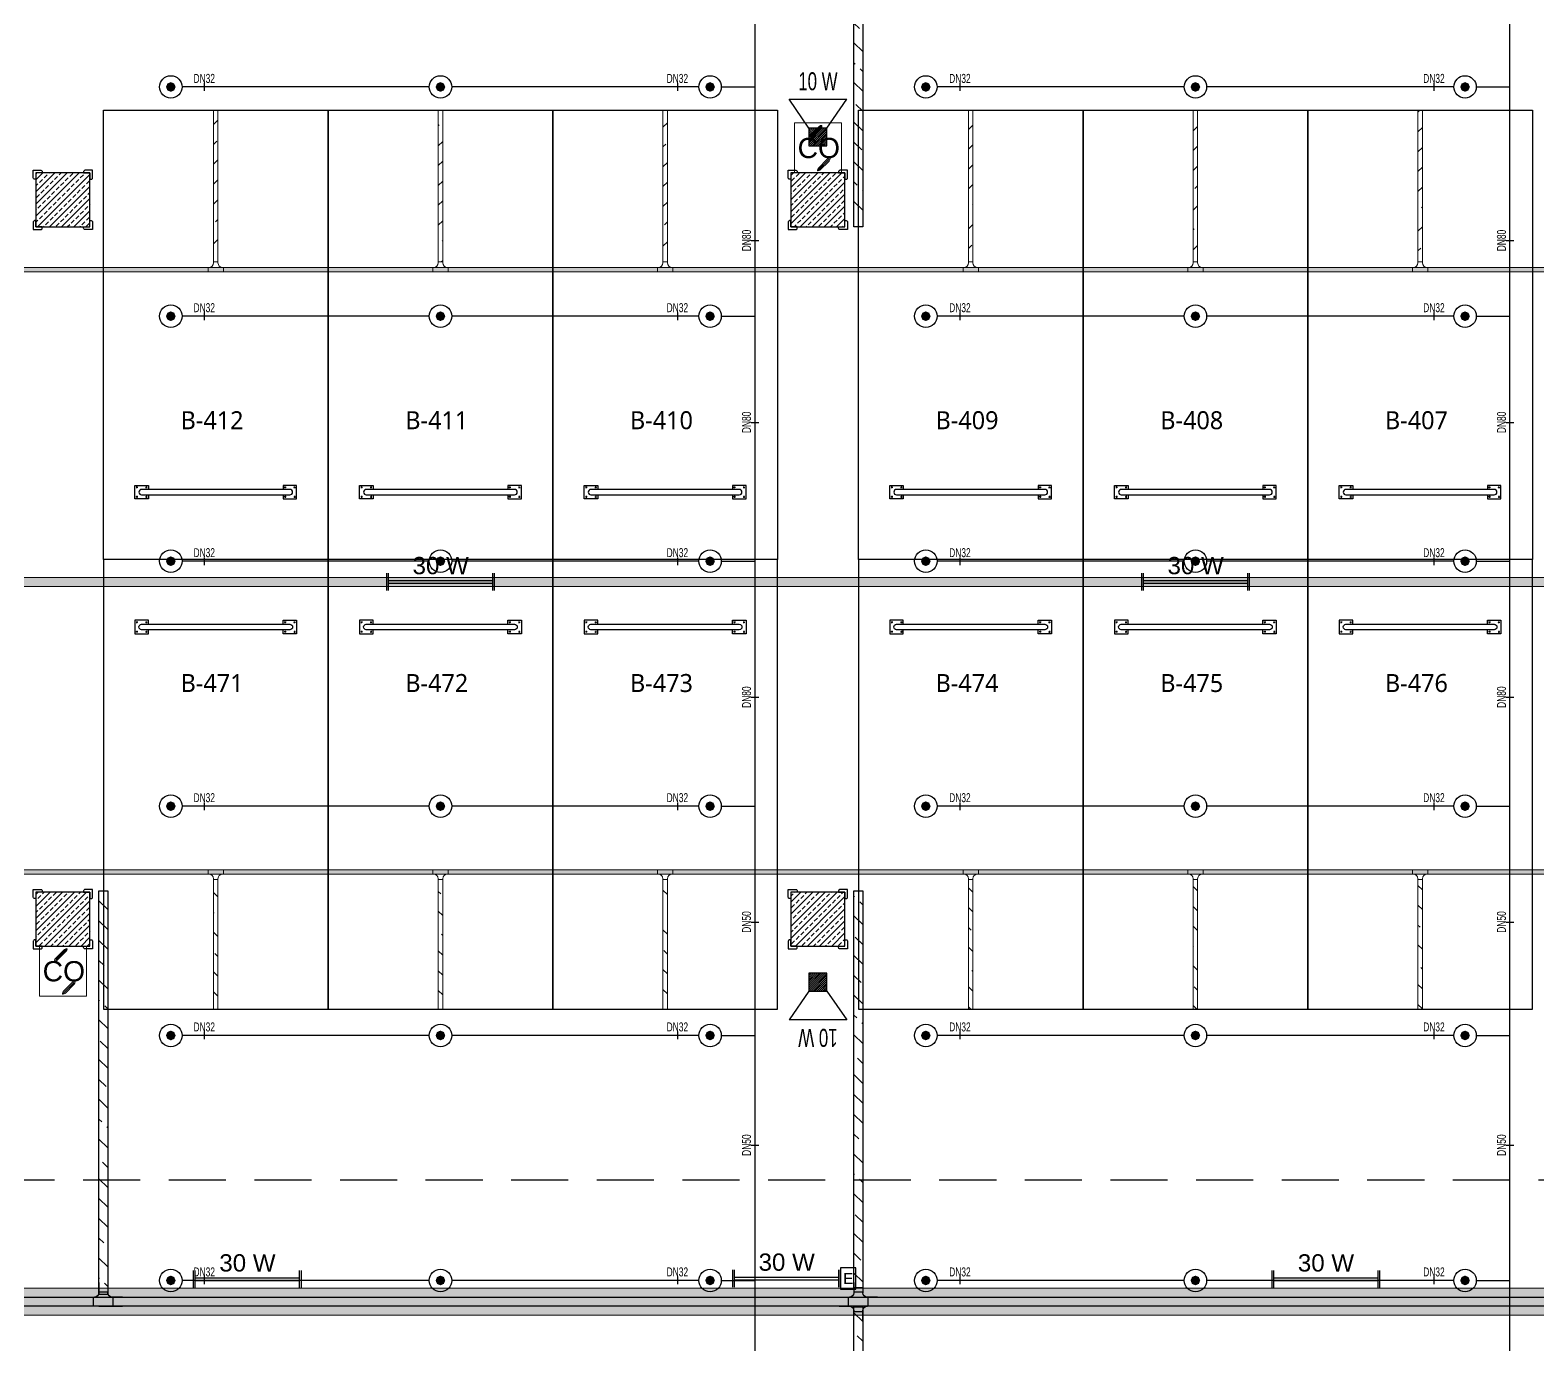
# Model space of a CAD drawing. Header units: millimetres. Extents: x -379292 to 1221486, y 92049 to 447512.
# Drawn here: x -141820 to -125045, y 171884 to 186507 of the extents above; entities that cross this region are included whole.
import ezdxf
from ezdxf.enums import TextEntityAlignment as Align

# ---------------------------------------------------------------- set-up
doc = ezdxf.new("R2010")
doc.units = ezdxf.units.MM
doc.linetypes.add('HIDDEN', pattern=[9.525, 6.35, -3.175])
for name, color, linetype in [('-M-YNGN-BORUID', 7, 'Continuous'), ('-M-YNGN-BORUUZUN', 7, 'Continuous'), ('-M-YNGN-BORUYUK', 7, 'Continuous'), ('-M-YNGN-SPR-YUK', 7, 'Continuous'), ('-M-YNGN-ZON4-CAP-', 7, 'Continuous'), ('-M-YNGN-ZON4-SPR-', 7, 'Continuous'), ('05_HATCH CONCRETE', 141, 'Continuous'), ('05_SYMBOL', 2, 'Continuous'), ('08_LAMP', 4, 'Continuous'), ('08_LOUD SYSTEM', 4, 'Continuous'), ('202-A-Y-MahalAd', 141, 'Continuous'), ('E_CT_ZA', 6, 'Continuous')]:
    doc.layers.add(name, color=color, linetype=linetype)
doc.layers.add('-M-YNGN-SPR-CAPCIZGI', color=188, linetype='Continuous', plot=False)
for name, color, linetype, lineweight in [('-M-YNGN-ZON4', 3, 'SP', 30), ('08_DEDECTOR', 3, 'Continuous', 9), ('E_CT_AYDINLATMA', 3, 'Continuous', 9), ('E_CT_KA', 4, 'Continuous', 9), ('E_CT_KIRMIZI', 1, 'Continuous', 9)]:
    doc.layers.add(name, color=color, linetype=linetype, lineweight=lineweight)
doc.styles.add('CIZGI', font='tahoma.ttf', dxfattribs={"width": 0.8, "oblique": 20})
doc.styles.add('HCAD', font='HCAD.SHX', dxfattribs={"width": 0.8, "height": 0.2})
doc.styles.add('PIPESIZE', font='hcad.shx', dxfattribs={"width": 0.8})
doc.styles.add('SPR-NOT', font='romans.shx')
doc.styles.get("Standard").update_dxf_attribs({"font": 'segoeuil.ttf'})
doc.styles.add('TR', font='tsimpali.shx', dxfattribs={"width": 0.7})
doc.styles.add('YAZI-2', font='arial.ttf', dxfattribs={"height": 2})
doc.styles.add('YAZI-3', font='arial.ttf', dxfattribs={"height": 3})
doc.linetypes.add('SP', pattern='A,2,-0.1,["SP",CIZGI,S=0.14,R=0.2,X=0,Y=-0.07],-0.255', length=2.355)
pattern_1 = [(225, (905000, -3e-07), (67.351921, -67.351921), []), (225, (904932.65, -3e-07), (67.351921, -67.351921), [47.625, -23.8125])]

# ---------------------------------------------------------------- blocks, each defined once
blk = doc.blocks.new('202_Vida')
at = {"color": 0, "linetype": 'ByBlock', "ltscale": 0.2}
for points in [[(1, 0), (-1, 0)], [(0, 1), (0, -1)]]:
    blk.add_lwpolyline(points, dxfattribs=at)
at = {"color": 0, "linetype": 'ByBlock'}
for radius in [0.42, 0.23, 0.155]:
    blk.add_circle((0, 0), radius, dxfattribs=at)
blk = doc.blocks.new('202_Stoper')
at = {"color": 0, "linetype": 'ByBlock'}
for points in [[(-750, -30), (-750, -75), (-900, -75), (-900, 75), (-750, 75), (-750, 30)], [(750, -30), (750, -75), (900, -75), (900, 75), (750, 75), (750, 30)]]:
    blk.add_lwpolyline(points, dxfattribs=at)
blk.add_lwpolyline([(825, -30, 1), (825, 30), (-825, 30, 1), (-825, -30)], format="xyb", close=True, dxfattribs=at)
at = {"color": 0, "linetype": 'ByBlock', "yscale": 10, "zscale": 10, "rotation": 180}
for p, xscale in [((-877, 53), -10), ((-772, 53), 10), ((772, 53), -10), ((877, 53), 10)]:
    blk.add_blockref('202_Vida', p, dxfattribs=dict(at, xscale=xscale))
at = {"color": 0, "linetype": 'ByBlock', "yscale": 10, "zscale": 10}
for p, xscale in [((-877, -52), 10), ((-772, -52), -10), ((772, -52), 10), ((877, -52), -10)]:
    blk.add_blockref('202_Vida', p, dxfattribs=dict(at, xscale=xscale))
blk = doc.blocks.new('202_Mahalblok')
at = {"color": 0, "linetype": 'ByBlock', "flags": 128}
blk.add_lwpolyline([(0, 0), (0, 5000), (2500, 5000), (2500, 0)], close=True, dxfattribs=at)
at = {"color": 252}
blk.add_blockref('202_Stoper', (1250, 750), dxfattribs=at)
at = {"color": 0, "linetype": 'ByBlock', "ltscale": 25}
blk.add_attdef('MAHALNO', text='', height=200, dxfattribs=at).set_placement((1209, 1390), align=Align.BOTTOM_CENTER)
blk = doc.blocks.new('bariyer')
at = {"color": 8, "ltscale": 25}
blk.add_lwpolyline([(0, -70), (15, -70, 0.414214), (30, -55), (30, 30), (-55, 30, 0.414214), (-70, 15), (-70, 0), (0, 0)], format="xyb", close=True, dxfattribs=at)
blk = doc.blocks.new('OtoParkBodrumKatMimari')
at = {"layer": '05_HATCH CONCRETE'}
h = blk.add_hatch(dxfattribs=at)
h.set_pattern_fill('ANSI33', color=8, scale=15, angle=180, style=0)
h.set_pattern_definition(pattern_1)
h.paths.add_polyline_path([(105200, 84100), (104600, 84100), (104600, 83500), (105200, 83500)])
h = blk.add_hatch(dxfattribs=at)
h.set_pattern_fill('ANSI33', color=8, scale=15, angle=180, style=0)
h.set_pattern_definition(pattern_1)
h.paths.add_polyline_path([(113600, 84100), (113000, 84100), (113000, 83500), (113600, 83500)])
h = blk.add_hatch(dxfattribs=at)
h.set_pattern_fill('ANSI33', color=8, scale=15, angle=180, style=0)
h.set_pattern_definition(pattern_1)
h.paths.add_polyline_path([(105200, 76100), (104600, 76100), (104600, 75500), (105200, 75500)])
h = blk.add_hatch(dxfattribs=at)
h.set_pattern_fill('ANSI33', color=8, scale=15, angle=180, style=0)
h.set_pattern_definition(pattern_1)
h.paths.add_polyline_path([(113600, 76100), (113000, 76100), (113000, 75500), (113600, 75500)])
at = {"color": 5}
for points in [[(105200, 84100), (104600, 84100), (104600, 83500), (105200, 83500)], [(113600, 84100), (113000, 84100), (113000, 83500), (113600, 83500)], [(105200, 76100), (104600, 76100), (104600, 75500), (105200, 75500)], [(113600, 76100), (113000, 76100), (113000, 75500), (113600, 75500)]]:
    blk.add_lwpolyline(points, close=True, dxfattribs=at)
at = {"layer": '05_SYMBOL', "color": 252, "linetype": 'HIDDEN', "ltscale": 100}
blk.add_lwpolyline([(19400, 72900), (128500, 72900)], dxfattribs=at)
at = {"layer": '05_SYMBOL', "color": 8, "xscale": -1}
for p in [(104600, 84100), (113000, 84100), (104600, 76100), (113000, 76100)]:
    blk.add_blockref('bariyer', p, dxfattribs=at)
at = {"layer": '05_SYMBOL', "color": 8}
for p in [(105200, 84100), (113600, 84100), (105200, 76100), (113600, 76100)]:
    blk.add_blockref('bariyer', p, dxfattribs=at)
at = {"layer": '05_SYMBOL', "color": 8, "rotation": 180}
for p in [(104600, 83500), (113000, 83500), (104600, 75500), (113000, 75500)]:
    blk.add_blockref('bariyer', p, dxfattribs=at)
at = {"layer": '05_SYMBOL', "color": 8, "xscale": -1, "rotation": 180}
for p in [(105200, 83500), (113600, 83500), (105200, 75500), (113600, 75500)]:
    blk.add_blockref('bariyer', p, dxfattribs=at)
at = {"layer": '202-A-Y-MahalAd', "color": 8, "ltscale": 25}
for p, values in [((105350, 79800), {'MAHALNO': 'B-412'}), ((107850, 79800), {'MAHALNO': 'B-411'}), ((110350, 79800), {'MAHALNO': 'B-410'}), ((113750, 79800), {'MAHALNO': 'B-409'}), ((116250, 79800), {'MAHALNO': 'B-408'}), ((118750, 79800), {'MAHALNO': 'B-407'})]:
    blk.add_blockref('202_Mahalblok', p, dxfattribs=at).add_auto_attribs(values)
ref = blk.add_blockref('202_Mahalblok', (105350, 79800), dxfattribs=dict(at, xscale=-1, rotation=180))
ref.add_attrib('MAHALNO', 'B-471', dxfattribs={"layer": '0', "color": 0, "linetype": 'ByBlock', "ltscale": 25, "height": 200}).set_placement((106559, 78267), align=Align.BOTTOM_CENTER)
ref = blk.add_blockref('202_Mahalblok', (107850, 79800), dxfattribs=dict(at, xscale=-1, rotation=180))
ref.add_attrib('MAHALNO', 'B-472', dxfattribs={"layer": '0', "color": 0, "linetype": 'ByBlock', "ltscale": 25, "height": 200}).set_placement((109059, 78267), align=Align.BOTTOM_CENTER)
ref = blk.add_blockref('202_Mahalblok', (110350, 79800), dxfattribs=dict(at, xscale=-1, rotation=180))
ref.add_attrib('MAHALNO', 'B-473', dxfattribs={"layer": '0', "color": 0, "linetype": 'ByBlock', "ltscale": 25, "height": 200}).set_placement((111559, 78267), align=Align.BOTTOM_CENTER)
ref = blk.add_blockref('202_Mahalblok', (113750, 79800), dxfattribs=dict(at, xscale=-1, rotation=180))
ref.add_attrib('MAHALNO', 'B-474', dxfattribs={"layer": '0', "color": 0, "linetype": 'ByBlock', "ltscale": 25, "height": 200}).set_placement((114959, 78267), align=Align.BOTTOM_CENTER)
ref = blk.add_blockref('202_Mahalblok', (116250, 79800), dxfattribs=dict(at, xscale=-1, rotation=180))
ref.add_attrib('MAHALNO', 'B-475', dxfattribs={"layer": '0', "color": 0, "linetype": 'ByBlock', "ltscale": 25, "height": 200}).set_placement((117459, 78267), align=Align.BOTTOM_CENTER)
ref = blk.add_blockref('202_Mahalblok', (118750, 79800), dxfattribs=dict(at, xscale=-1, rotation=180))
ref.add_attrib('MAHALNO', 'B-476', dxfattribs={"layer": '0', "color": 0, "linetype": 'ByBlock', "ltscale": 25, "height": 200}).set_placement((119959, 78267), align=Align.BOTTOM_CENTER)
blk = doc.blocks.new('SPRKL100')
at = {"layer": '-M-YNGN-SPR-CAPCIZGI'}
blk.add_line((0, 0.43), (0, -0.43), dxfattribs=at)
at = {"layer": '-M-YNGN-BORUID', "color": 0, "style": 'HCAD', "width": 0.8, "flags": 1}
blk.add_attdef('DIC', text='', height=0.4, dxfattribs=at).set_placement((0, -1.69), align=Align.CENTER)
at = {"layer": '-M-YNGN-BORUUZUN', "color": 0, "style": 'HCAD', "width": 0.7}
blk.add_attdef('BOY', text='', height=0.8, dxfattribs=at).set_placement((0, -1.08), align=Align.CENTER)
at = {"layer": '-M-YNGN-BORUYUK', "color": 6, "style": 'PIPESIZE', "width": 0.8}
blk.add_attdef('YUK', text='', height=0.5, dxfattribs=at).set_placement((0, 1.87), align=Align.CENTER)
at = {"color": 0, "style": 'PIPESIZE', "width": 0.7}
blk.add_attdef('CAP', text='', height=1, dxfattribs=at).set_placement((0, 0.45), align=Align.CENTER)
blk = doc.blocks.new('SP-C-UP-12')
at = {"ltscale": 10}
blk.add_line((0, 0), (0, 0), dxfattribs=at)
at = {"color": 1, "linetype": 'Continuous'}
blk.add_circle((0, 0), 12.5, dxfattribs=at)
at = {"ltscale": 10}
for points in [[(-5.4, 0), (-3.8, 3.8), (-3.8, -3.8), (0, 5.4)], [(-3.8, -3.8), (0, 5.4), (0, -5.4), (3.8, 3.8)], [(0, -5.4), (3.8, 3.8), (3.8, -3.8), (5.4, 0)]]:
    blk.add_solid(points, dxfattribs=at)
at = {"layer": '-M-YNGN-SPR-YUK', "style": 'SPR-NOT', "width": 0.5, "flags": 9}
for tag, p in [('YUK', (0, 17.8)), ('CAP', (0, 14.4)), ('TIP', (0.2, 10.8))]:
    blk.add_attdef(tag, text='', height=2.5, dxfattribs=at).set_placement(p, align=Align.MIDDLE_CENTER)
blk = doc.blocks.new('A$C69E781E7')
at = {"layer": '-M-YNGN-ZON4', "ltscale": 500}
for p, q in [((-2670.9, -7485.1), (-2670.9, -2137.6)), ((-1830.9, -7485.1), (-1830.9, -2137.6)), ((-3033.4, -5882.6), (-3308.4, -5882.6)), ((-2733.4, -5882.6), (-3008.4, -5882.6)), ((-2708.4, -5882.6), (-2670.9, -5882.6)), ((-2193.4, -5882.6), (-2468.4, -5882.6)), ((-1893.4, -5882.6), (-2168.4, -5882.6)), ((-1868.4, -5882.6), (-1830.9, -5882.6)), ((-3033.4, -6137.6), (-3308.4, -6137.6)), ((-2733.4, -6137.6), (-3008.4, -6137.6)), ((-2708.4, -6137.6), (-2670.9, -6137.6)), ((-2193.4, -6137.6), (-2468.4, -6137.6)), ((-1893.4, -6137.6), (-2168.4, -6137.6)), ((-1868.4, -6137.6), (-1830.9, -6137.6)), ((-3033.4, -6410.1), (-3308.4, -6410.1)), ((-2733.4, -6410.1), (-3008.4, -6410.1)), ((-2708.4, -6410.1), (-2670.9, -6410.1)), ((-2193.4, -6410.1), (-2468.4, -6410.1)), ((-1893.4, -6410.1), (-2168.4, -6410.1)), ((-1868.4, -6410.1), (-1830.9, -6410.1)), ((-3033.4, -6682.6), (-3308.4, -6682.6)), ((-2733.4, -6682.6), (-3008.4, -6682.6)), ((-2708.4, -6682.6), (-2670.9, -6682.6)), ((-2193.4, -6682.6), (-2468.4, -6682.6)), ((-1893.4, -6682.6), (-2168.4, -6682.6)), ((-1868.4, -6682.6), (-1830.9, -6682.6)), ((-3033.4, -6937.6), (-3308.4, -6937.6)), ((-2733.4, -6937.6), (-3008.4, -6937.6)), ((-2708.4, -6937.6), (-2670.9, -6937.6)), ((-2193.4, -6937.6), (-2468.4, -6937.6)), ((-1893.4, -6937.6), (-2168.4, -6937.6)), ((-1868.4, -6937.6), (-1830.9, -6937.6)), ((-3033.4, -7210.1), (-3308.4, -7210.1)), ((-2733.4, -7210.1), (-3008.4, -7210.1)), ((-2708.4, -7210.1), (-2670.9, -7210.1)), ((-2193.4, -7210.1), (-2468.4, -7210.1)), ((-1893.4, -7210.1), (-2168.4, -7210.1)), ((-1868.4, -7210.1), (-1830.9, -7210.1))]:
    blk.add_line(p, q, dxfattribs=at)
at = {"layer": '-M-YNGN-ZON4-CAP-'}
ref = blk.add_blockref('SPRKL100', (-3283.7, -5882.6), dxfattribs=dict(at, xscale=10, yscale=10, zscale=10))
ref.add_attrib('CAP', 'DN32', dxfattribs={"layer": '0', "color": 0, "height": 10, "style": 'PIPESIZE', "width": 0.7}).set_placement((-3283.7, -5878.1), align=Align.CENTER)
ref = blk.add_blockref('SPRKL100', (-2757.3, -5882.6), dxfattribs=dict(at, xscale=10, yscale=10, zscale=10))
ref.add_attrib('CAP', 'DN32', dxfattribs={"layer": '0', "color": 0, "height": 10, "style": 'PIPESIZE', "width": 0.7}).set_placement((-2757.3, -5878.1), align=Align.CENTER)
ref = blk.add_blockref('SPRKL100', (-2442.9, -5882.6), dxfattribs=dict(at, xscale=10, yscale=10, zscale=10))
ref.add_attrib('CAP', 'DN32', dxfattribs={"layer": '0', "color": 0, "height": 10, "style": 'PIPESIZE', "width": 0.7}).set_placement((-2442.9, -5878.1), align=Align.CENTER)
ref = blk.add_blockref('SPRKL100', (-1915.5, -5882.6), dxfattribs=dict(at, xscale=10, yscale=10, zscale=10))
ref.add_attrib('CAP', 'DN32', dxfattribs={"layer": '0', "color": 0, "height": 10, "style": 'PIPESIZE', "width": 0.7}).set_placement((-1915.5, -5878.1), align=Align.CENTER)
ref = blk.add_blockref('SPRKL100', (-2670.9, -6053.4), dxfattribs=dict(at, xscale=10.00000000000001, yscale=10.00000000000001, zscale=10.00000000000001, rotation=90))
ref.add_attrib('CAP', 'DN80', dxfattribs={"layer": '0', "color": 0, "height": 10, "rotation": 90, "style": 'PIPESIZE', "width": 0.7}).set_placement((-2675.4, -6053.4), align=Align.CENTER)
ref = blk.add_blockref('SPRKL100', (-1830.9, -6053.4), dxfattribs=dict(at, xscale=10.00000000000001, yscale=10.00000000000001, zscale=10.00000000000001, rotation=90))
ref.add_attrib('CAP', 'DN80', dxfattribs={"layer": '0', "color": 0, "height": 10, "rotation": 90, "style": 'PIPESIZE', "width": 0.7}).set_placement((-1835.4, -6053.4), align=Align.CENTER)
ref = blk.add_blockref('SPRKL100', (-3283.7, -6137.6), dxfattribs=dict(at, xscale=10, yscale=10, zscale=10))
ref.add_attrib('CAP', 'DN32', dxfattribs={"layer": '0', "color": 0, "height": 10, "style": 'PIPESIZE', "width": 0.7}).set_placement((-3283.7, -6133.1), align=Align.CENTER)
ref = blk.add_blockref('SPRKL100', (-2757.3, -6137.6), dxfattribs=dict(at, xscale=10, yscale=10, zscale=10))
ref.add_attrib('CAP', 'DN32', dxfattribs={"layer": '0', "color": 0, "height": 10, "style": 'PIPESIZE', "width": 0.7}).set_placement((-2757.3, -6133.1), align=Align.CENTER)
ref = blk.add_blockref('SPRKL100', (-2442.9, -6137.6), dxfattribs=dict(at, xscale=10, yscale=10, zscale=10))
ref.add_attrib('CAP', 'DN32', dxfattribs={"layer": '0', "color": 0, "height": 10, "style": 'PIPESIZE', "width": 0.7}).set_placement((-2442.9, -6133.1), align=Align.CENTER)
ref = blk.add_blockref('SPRKL100', (-1915.5, -6137.6), dxfattribs=dict(at, xscale=10, yscale=10, zscale=10))
ref.add_attrib('CAP', 'DN32', dxfattribs={"layer": '0', "color": 0, "height": 10, "style": 'PIPESIZE', "width": 0.7}).set_placement((-1915.5, -6133.1), align=Align.CENTER)
ref = blk.add_blockref('SPRKL100', (-2670.9, -6255.7), dxfattribs=dict(at, xscale=10.00000000000001, yscale=10.00000000000001, zscale=10.00000000000001, rotation=90))
ref.add_attrib('CAP', 'DN80', dxfattribs={"layer": '0', "color": 0, "height": 10, "rotation": 90, "style": 'PIPESIZE', "width": 0.7}).set_placement((-2675.4, -6255.7), align=Align.CENTER)
ref = blk.add_blockref('SPRKL100', (-1830.9, -6255.7), dxfattribs=dict(at, xscale=10.00000000000001, yscale=10.00000000000001, zscale=10.00000000000001, rotation=90))
ref.add_attrib('CAP', 'DN80', dxfattribs={"layer": '0', "color": 0, "height": 10, "rotation": 90, "style": 'PIPESIZE', "width": 0.7}).set_placement((-1835.4, -6255.7), align=Align.CENTER)
ref = blk.add_blockref('SPRKL100', (-3283.7, -6410.1), dxfattribs=dict(at, xscale=10, yscale=10, zscale=10))
ref.add_attrib('CAP', 'DN32', dxfattribs={"layer": '0', "color": 0, "height": 10, "style": 'PIPESIZE', "width": 0.7}).set_placement((-3283.7, -6405.6), align=Align.CENTER)
ref = blk.add_blockref('SPRKL100', (-2757.3, -6410.1), dxfattribs=dict(at, xscale=10, yscale=10, zscale=10))
ref.add_attrib('CAP', 'DN32', dxfattribs={"layer": '0', "color": 0, "height": 10, "style": 'PIPESIZE', "width": 0.7}).set_placement((-2757.3, -6405.6), align=Align.CENTER)
ref = blk.add_blockref('SPRKL100', (-2442.9, -6410.1), dxfattribs=dict(at, xscale=10, yscale=10, zscale=10))
ref.add_attrib('CAP', 'DN32', dxfattribs={"layer": '0', "color": 0, "height": 10, "style": 'PIPESIZE', "width": 0.7}).set_placement((-2442.9, -6405.6), align=Align.CENTER)
ref = blk.add_blockref('SPRKL100', (-1915.5, -6410.1), dxfattribs=dict(at, xscale=10, yscale=10, zscale=10))
ref.add_attrib('CAP', 'DN32', dxfattribs={"layer": '0', "color": 0, "height": 10, "style": 'PIPESIZE', "width": 0.7}).set_placement((-1915.5, -6405.6), align=Align.CENTER)
ref = blk.add_blockref('SPRKL100', (-2670.9, -6561.3), dxfattribs=dict(at, xscale=10.00000000000001, yscale=10.00000000000001, zscale=10.00000000000001, rotation=90))
ref.add_attrib('CAP', 'DN80', dxfattribs={"layer": '0', "color": 0, "height": 10, "rotation": 90, "style": 'PIPESIZE', "width": 0.7}).set_placement((-2675.4, -6561.3), align=Align.CENTER)
ref = blk.add_blockref('SPRKL100', (-1830.9, -6561.3), dxfattribs=dict(at, xscale=10.00000000000001, yscale=10.00000000000001, zscale=10.00000000000001, rotation=90))
ref.add_attrib('CAP', 'DN80', dxfattribs={"layer": '0', "color": 0, "height": 10, "rotation": 90, "style": 'PIPESIZE', "width": 0.7}).set_placement((-1835.4, -6561.3), align=Align.CENTER)
ref = blk.add_blockref('SPRKL100', (-3283.7, -6682.6), dxfattribs=dict(at, xscale=10, yscale=10, zscale=10))
ref.add_attrib('CAP', 'DN32', dxfattribs={"layer": '0', "color": 0, "height": 10, "style": 'PIPESIZE', "width": 0.7}).set_placement((-3283.7, -6678.1), align=Align.CENTER)
ref = blk.add_blockref('SPRKL100', (-2757.3, -6682.6), dxfattribs=dict(at, xscale=10, yscale=10, zscale=10))
ref.add_attrib('CAP', 'DN32', dxfattribs={"layer": '0', "color": 0, "height": 10, "style": 'PIPESIZE', "width": 0.7}).set_placement((-2757.3, -6678.1), align=Align.CENTER)
ref = blk.add_blockref('SPRKL100', (-2442.9, -6682.6), dxfattribs=dict(at, xscale=10, yscale=10, zscale=10))
ref.add_attrib('CAP', 'DN32', dxfattribs={"layer": '0', "color": 0, "height": 10, "style": 'PIPESIZE', "width": 0.7}).set_placement((-2442.9, -6678.1), align=Align.CENTER)
ref = blk.add_blockref('SPRKL100', (-1915.5, -6682.6), dxfattribs=dict(at, xscale=10, yscale=10, zscale=10))
ref.add_attrib('CAP', 'DN32', dxfattribs={"layer": '0', "color": 0, "height": 10, "style": 'PIPESIZE', "width": 0.7}).set_placement((-1915.5, -6678.1), align=Align.CENTER)
ref = blk.add_blockref('SPRKL100', (-2670.9, -6811.4), dxfattribs=dict(at, xscale=10.00000000000001, yscale=10.00000000000001, zscale=10.00000000000001, rotation=90))
ref.add_attrib('CAP', 'DN50', dxfattribs={"layer": '0', "color": 0, "height": 10, "rotation": 90, "style": 'PIPESIZE', "width": 0.7}).set_placement((-2675.4, -6811.4), align=Align.CENTER)
ref = blk.add_blockref('SPRKL100', (-1830.9, -6811.4), dxfattribs=dict(at, xscale=10.00000000000001, yscale=10.00000000000001, zscale=10.00000000000001, rotation=90))
ref.add_attrib('CAP', 'DN50', dxfattribs={"layer": '0', "color": 0, "height": 10, "rotation": 90, "style": 'PIPESIZE', "width": 0.7}).set_placement((-1835.4, -6811.4), align=Align.CENTER)
ref = blk.add_blockref('SPRKL100', (-3283.7, -6937.6), dxfattribs=dict(at, xscale=10, yscale=10, zscale=10))
ref.add_attrib('CAP', 'DN32', dxfattribs={"layer": '0', "color": 0, "height": 10, "style": 'PIPESIZE', "width": 0.7}).set_placement((-3283.7, -6933.1), align=Align.CENTER)
ref = blk.add_blockref('SPRKL100', (-2757.3, -6937.6), dxfattribs=dict(at, xscale=10, yscale=10, zscale=10))
ref.add_attrib('CAP', 'DN32', dxfattribs={"layer": '0', "color": 0, "height": 10, "style": 'PIPESIZE', "width": 0.7}).set_placement((-2757.3, -6933.1), align=Align.CENTER)
ref = blk.add_blockref('SPRKL100', (-2442.9, -6937.6), dxfattribs=dict(at, xscale=10, yscale=10, zscale=10))
ref.add_attrib('CAP', 'DN32', dxfattribs={"layer": '0', "color": 0, "height": 10, "style": 'PIPESIZE', "width": 0.7}).set_placement((-2442.9, -6933.1), align=Align.CENTER)
ref = blk.add_blockref('SPRKL100', (-1915.5, -6937.6), dxfattribs=dict(at, xscale=10, yscale=10, zscale=10))
ref.add_attrib('CAP', 'DN32', dxfattribs={"layer": '0', "color": 0, "height": 10, "style": 'PIPESIZE', "width": 0.7}).set_placement((-1915.5, -6933.1), align=Align.CENTER)
ref = blk.add_blockref('SPRKL100', (-2670.9, -7059.6), dxfattribs=dict(at, xscale=10.00000000000001, yscale=10.00000000000001, zscale=10.00000000000001, rotation=90))
ref.add_attrib('CAP', 'DN50', dxfattribs={"layer": '0', "color": 0, "height": 10, "rotation": 90, "style": 'PIPESIZE', "width": 0.7}).set_placement((-2675.4, -7059.6), align=Align.CENTER)
ref = blk.add_blockref('SPRKL100', (-1830.9, -7059.6), dxfattribs=dict(at, xscale=10.00000000000001, yscale=10.00000000000001, zscale=10.00000000000001, rotation=90))
ref.add_attrib('CAP', 'DN50', dxfattribs={"layer": '0', "color": 0, "height": 10, "rotation": 90, "style": 'PIPESIZE', "width": 0.7}).set_placement((-1835.4, -7059.6), align=Align.CENTER)
ref = blk.add_blockref('SPRKL100', (-3283.7, -7210.1), dxfattribs=dict(at, xscale=10, yscale=10, zscale=10))
ref.add_attrib('CAP', 'DN32', dxfattribs={"layer": '0', "color": 0, "height": 10, "style": 'PIPESIZE', "width": 0.7}).set_placement((-3283.7, -7205.6), align=Align.CENTER)
ref = blk.add_blockref('SPRKL100', (-2757.3, -7210.1), dxfattribs=dict(at, xscale=10, yscale=10, zscale=10))
ref.add_attrib('CAP', 'DN32', dxfattribs={"layer": '0', "color": 0, "height": 10, "style": 'PIPESIZE', "width": 0.7}).set_placement((-2757.3, -7205.6), align=Align.CENTER)
ref = blk.add_blockref('SPRKL100', (-2442.9, -7210.1), dxfattribs=dict(at, xscale=10, yscale=10, zscale=10))
ref.add_attrib('CAP', 'DN32', dxfattribs={"layer": '0', "color": 0, "height": 10, "style": 'PIPESIZE', "width": 0.7}).set_placement((-2442.9, -7205.6), align=Align.CENTER)
ref = blk.add_blockref('SPRKL100', (-1915.5, -7210.1), dxfattribs=dict(at, xscale=10, yscale=10, zscale=10))
ref.add_attrib('CAP', 'DN32', dxfattribs={"layer": '0', "color": 0, "height": 10, "style": 'PIPESIZE', "width": 0.7}).set_placement((-1915.5, -7205.6), align=Align.CENTER)
at = {"layer": '-M-YNGN-ZON4-SPR-'}
for p in [(-3320.9, -5882.6), (-3020.9, -5882.6), (-2720.9, -5882.6), (-2480.9, -5882.6), (-2180.9, -5882.6), (-1880.9, -5882.6), (-3320.9, -6137.6), (-3020.9, -6137.6), (-2720.9, -6137.6), (-2480.9, -6137.6), (-2180.9, -6137.6), (-1880.9, -6137.6), (-3320.9, -6410.1), (-3020.9, -6410.1), (-2720.9, -6410.1), (-2480.9, -6410.1), (-2180.9, -6410.1), (-1880.9, -6410.1), (-3320.9, -6682.6), (-3020.9, -6682.6), (-2720.9, -6682.6), (-2480.9, -6682.6), (-2180.9, -6682.6), (-1880.9, -6682.6), (-3320.9, -6937.6), (-3020.9, -6937.6), (-2720.9, -6937.6), (-2480.9, -6937.6), (-2180.9, -6937.6), (-1880.9, -6937.6), (-3320.9, -7210.1), (-3020.9, -7210.1), (-2720.9, -7210.1), (-2480.9, -7210.1), (-2180.9, -7210.1), (-1880.9, -7210.1)]:
    blk.add_blockref('SP-C-UP-12', p, dxfattribs=at)
blk = doc.blocks.new('*U601')
h = blk.add_hatch()
h.set_pattern_fill('ANSI33', color=0, scale=50, angle=1, style=0)
h.paths.add_polyline_path([(-44717, 100), (-232, 100), (-232, 0), (-44717, 0)])
at = {"color": 0}
blk.add_lwpolyline([(-44717, 100), (-232, 100), (-232, 0), (-44717, 0)], close=True, dxfattribs=at)
at = {"ltscale": 25, "flags": 1}
for tag, p in [('YUKSEKLIK', (-229, -149)), ('KALINLIK', (-229, -213))]:
    blk.add_attdef(tag, p, '', height=50, dxfattribs=at)
blk = doc.blocks.new('*U756')
h = blk.add_hatch()
h.set_pattern_fill('ANSI33', color=0, scale=50, angle=1, style=0)
h.paths.add_polyline_path([(-1851, 50), (57124, 50), (57124, 0), (-1851, 0)])
at = {"color": 0}
blk.add_lwpolyline([(-1851, 50), (57124, 50), (57124, 0), (-1851, 0)], close=True, dxfattribs=at)
at = {"ltscale": 25, "flags": 1}
for tag, p in [('YUKSEKLIK', (-229, -149)), ('KALINLIK', (-229, -213))]:
    blk.add_attdef(tag, p, '', height=50, dxfattribs=at)
blk = doc.blocks.new('*U767')
h = blk.add_hatch()
h.set_pattern_fill('ANSI33', color=0, scale=50, angle=1, style=0)
h.paths.add_polyline_path([(-2083, 50), (52607, 50), (52607, 0), (-2083, 0)])
at = {"color": 0}
blk.add_lwpolyline([(-2083, 50), (52607, 50), (52607, 0), (-2083, 0)], close=True, dxfattribs=at)
at = {"ltscale": 25, "flags": 1}
for tag, p in [('YUKSEKLIK', (-229, -149)), ('KALINLIK', (-229, -213))]:
    blk.add_attdef(tag, p, '', height=50, dxfattribs=at)
blk = doc.blocks.new('*U913')
h = blk.add_hatch()
h.set_pattern_fill('ANSI33', color=0, scale=50, angle=1, style=0)
h.paths.add_polyline_path([(-3660, 100), (271, 100), (271, 0), (-3660, 0)])
at = {"color": 0}
blk.add_lwpolyline([(-3660, 100), (271, 100), (271, 0), (-3660, 0)], close=True, dxfattribs=at)
at = {"ltscale": 25, "flags": 1}
for tag, p in [('YUKSEKLIK', (-229, -149)), ('KALINLIK', (-229, -213))]:
    blk.add_attdef(tag, p, '', height=50, dxfattribs=at)
blk = doc.blocks.new('*U932')
h = blk.add_hatch()
h.set_pattern_fill('ANSI33', color=0, scale=50, angle=1, style=0)
h.paths.add_polyline_path([(-4535, 100), (-119, 100), (-119, 0), (-4535, 0)])
at = {"color": 0}
blk.add_lwpolyline([(-4535, 100), (-119, 100), (-119, 0), (-4535, 0)], close=True, dxfattribs=at)
at = {"ltscale": 25, "flags": 1}
for tag, p in [('YUKSEKLIK', (-229, -149)), ('KALINLIK', (-229, -213))]:
    blk.add_attdef(tag, p, '', height=50, dxfattribs=at)
blk = doc.blocks.new('*U420')
at = {"color": 0}
for p, q in [((0, 428), (0, 314)), ((100, 428), (100, 314)), ((-164, 264), (-50, 264)), ((-60, 264), (-60, 164)), ((0, 324), (100, 324)), ((264, 264), (150, 264)), ((160, 264), (160, 164)), ((-164, 164), (-50, 164)), ((0, 0), (0, 114)), ((0, 104), (100, 104)), ((100, 0), (100, 114)), ((264, 164), (150, 164))]:
    blk.add_line(p, q, dxfattribs=at)
for centre, start, end in [((-50, 314), 270, 0), ((150, 314), 180, 270), ((-50, 114), 0, 90), ((150, 114), 90, 180)]:
    blk.add_arc(centre, 50, start, end, dxfattribs=at)
blk = doc.blocks.new('*U933')
h = blk.add_hatch()
h.set_pattern_fill('ANSI33', color=0, scale=50, angle=1, style=0)
h.paths.add_polyline_path([(-3747, 100), (227, 100), (227, 0), (-3747, 0)])
at = {"color": 0}
blk.add_lwpolyline([(-3747, 100), (227, 100), (227, 0), (-3747, 0)], close=True, dxfattribs=at)
at = {"ltscale": 25, "flags": 1}
for tag, p in [('YUKSEKLIK', (-229, -149)), ('KALINLIK', (-229, -213))]:
    blk.add_attdef(tag, p, '', height=50, dxfattribs=at)
blk = doc.blocks.new('*U817')
h = blk.add_hatch()
h.set_pattern_fill('ANSI33', color=0, scale=50, angle=1, style=0)
h.paths.add_polyline_path([(-4483, 100), (9, 100), (9, 0), (-4483, 0)])
at = {"color": 0}
blk.add_lwpolyline([(-4483, 100), (9, 100), (9, 0), (-4483, 0)], close=True, dxfattribs=at)
at = {"ltscale": 25, "flags": 1}
for tag, p in [('YUKSEKLIK', (-229, -149)), ('KALINLIK', (-229, -213))]:
    blk.add_attdef(tag, p, '', height=50, dxfattribs=at)
blk = doc.blocks.new('*U422')
at = {"color": 0}
for p, q in [((264, 264), (-164, 264)), ((-60, 264), (-60, 164)), ((0, 264), (264, 264)), ((160, 264), (160, 164)), ((-164, 164), (-50, 164)), ((0, 0), (0, 114)), ((0, 104), (100, 104)), ((100, 0), (100, 114)), ((264, 164), (150, 164))]:
    blk.add_line(p, q, dxfattribs=at)
for centre, start, end in [((-50, 114), 0, 90), ((150, 114), 90, 180)]:
    blk.add_arc(centre, 50, start, end, dxfattribs=at)
blk = doc.blocks.new('40 W SIVA ÜSTÜ ETANJ LED 50')
at = {"layer": '08_LAMP'}
for p, q in [((-625, -100), (-625, 100)), ((-605, -100), (-605, 100)), ((-605, 15), (605, 15)), ((605, -100), (605, 100)), ((625, -100), (625, 100)), ((-605, -15), (605, -15))]:
    blk.add_line(p, q, dxfattribs=at)
at = {"layer": '08_LAMP', "color": 2, "style": 'YAZI-2'}
blk.add_text('30 W', height=200, dxfattribs=at).set_placement((0, 90), align=Align.CENTER)
blk = doc.blocks.new('40 W SIVA ÜSTÜ ETANJ LED 50--')
at = {"layer": '08_LAMP'}
for p, q in [((-625, -100), (-625, 100)), ((-605, -100), (-605, 100)), ((-605, 15), (605, 15)), ((605, -100), (605, 100)), ((625, -100), (625, 100)), ((-605, -15), (605, -15))]:
    blk.add_line(p, q, dxfattribs=at)
at = {"layer": '08_LAMP', "color": 2, "style": 'YAZI-2'}
blk.add_text('30 W', height=200, dxfattribs=at).set_placement((0, 90), align=Align.CENTER)
blk = doc.blocks.new('40 W SIVA ÜSTÜ ETANJ LED E 50')
at = {"layer": '08_LAMP'}
for p, q in [((-625, -100), (-625, 100)), ((-605, -100), (-605, 100)), ((-605, 15), (605, 15)), ((605, -100), (605, 100)), ((625, -100), (625, 100)), ((-605, -15), (605, -15))]:
    blk.add_line(p, q, dxfattribs=at)
blk.add_lwpolyline([(625, -125), (800, -125), (800, 125), (625, 125)], close=True, dxfattribs=at)
at = {"layer": '08_LAMP', "color": 2, "style": 'YAZI-2'}
blk.add_text('30 W', height=200, dxfattribs=at).set_placement((0, 90), align=Align.CENTER)
blk.add_text('E', height=125, dxfattribs=at).set_placement((713, 0), align=Align.MIDDLE)
blk = doc.blocks.new('CO 250')
at = {"layer": '08_DEDECTOR'}
for p, q in [((17, 243), (-84, 142)), ((45, 251), (-74, 132)), ((37, 223), (-64, 122)), ((45, 250), (45, 243)), ((114, -136), (-5, -255)), ((104, -126), (3, -227)), ((124, -146), (23, -247)), ((-5, -247), (-5, -255)), ((-5, -255), (3, -255))]:
    blk.add_line(p, q, dxfattribs=at)
at = {"layer": '08_DEDECTOR', "ltscale": 25}
blk.add_lwpolyline([(-262, 278), (-262, -278), (262, -278), (262, 278)], close=True, dxfattribs=at)
at = {"layer": '08_DEDECTOR'}
for centre, radius, start, end in [((37, 223), 27.7, 72.9688, 135), ((17, 243), 27.7, 315, 0), ((-55, 112), 41.6, 135, 180), ((-55, 112), 27.7, 135, 180), ((-55, 112), 13.9, 135, 180), ((95, -116), 13.9, 315, 350.4112), ((95, -116), 27.7, 315, 355.2224), ((95, -116), 41.6, 315, 356.817), ((23, -247), 27.7, 135, 180), ((3, -227), 27.7, 270, 315)]:
    blk.add_arc(centre, radius, start, end, dxfattribs=at)
at = {"layer": '08_DEDECTOR', "color": 3, "style": 'YAZI-3'}
blk.add_text('CO', height=225, dxfattribs=at).set_placement((-226, -113))
blk = doc.blocks.new('15 W HORN 100_HARİCİ TİP')
at = {"layer": '08_LOUD SYSTEM'}
h = blk.add_hatch(dxfattribs=at)
h.set_pattern_fill('ANSI31', color=2, scale=4.8)
h.set_pattern_definition([(45, (-341645.439, -380325.335), (-10.77630735, 10.77630735), [])])
h.paths.add_polyline_path([(-100, 0), (100, 0), (100, 200), (-100, 200)])
at = {"layer": '08_LOUD SYSTEM', "ltscale": 2}
for p, q in [((-320, 520), (320, 520)), ((-100, 200), (-320, 520)), ((100, 200), (320, 520))]:
    blk.add_line(p, q, dxfattribs=at)
at = {"layer": '08_LOUD SYSTEM'}
blk.add_lwpolyline([(100, 0), (100, 200), (-100, 200), (-100, 0)], close=True, dxfattribs=at)
at = {"layer": '08_LOUD SYSTEM', "color": 2, "ltscale": 2, "style": 'TR', "width": 0.7}
blk.add_text('10 W', height=200, dxfattribs=at).set_placement((0, 620), align=Align.CENTER)
blk = doc.blocks.new('*U1030')
h = blk.add_hatch()
h.set_pattern_fill('ANSI33', color=0, scale=50, angle=1, style=0)
h.paths.add_polyline_path([(-2093, 50), (-403, 50), (-403, 0), (-2093, 0)])
at = {"color": 0}
blk.add_lwpolyline([(-2093, 50), (-403, 50), (-403, 0), (-2093, 0)], close=True, dxfattribs=at)
at = {"ltscale": 25, "flags": 1}
for tag, p in [('YUKSEKLIK', (-229, -149)), ('KALINLIK', (-229, -213))]:
    blk.add_attdef(tag, p, '', height=50, dxfattribs=at)
blk = doc.blocks.new('*U1012')
at = {"color": 0}
for p, q in [((214, 214), (-164, 214)), ((-60, 214), (-60, 164)), ((0, 214), (214, 214)), ((110, 214), (110, 164)), ((-164, 164), (-50, 164)), ((0, 0), (0, 114)), ((0, 104), (50, 104)), ((50, 0), (50, 114)), ((214, 164), (100, 164))]:
    blk.add_line(p, q, dxfattribs=at)
for centre, start, end in [((-50, 114), 0, 90), ((100, 114), 90, 180)]:
    blk.add_arc(centre, 50, start, end, dxfattribs=at)
blk = doc.blocks.new('*U1011')
h = blk.add_hatch()
h.set_pattern_fill('ANSI33', color=0, scale=50, angle=1, style=0)
h.paths.add_polyline_path([(-2093, 50), (-653, 50), (-653, 0), (-2093, 0)])
at = {"color": 0}
blk.add_lwpolyline([(-2093, 50), (-653, 50), (-653, 0), (-2093, 0)], close=True, dxfattribs=at)
at = {"ltscale": 25, "flags": 1}
for tag, p in [('YUKSEKLIK', (-229, -149)), ('KALINLIK', (-229, -213))]:
    blk.add_attdef(tag, p, '', height=50, dxfattribs=at)
blk = doc.blocks.new('*U655')
h = blk.add_hatch()
h.set_pattern_fill('ANSI33', color=0, scale=50, angle=1, style=0)
h.paths.add_polyline_path([(-115024, 100), (-249, 100), (-249, 0), (-115024, 0)])
at = {"color": 0}
blk.add_lwpolyline([(-115024, 100), (-249, 100), (-249, 0), (-115024, 0)], close=True, dxfattribs=at)
at = {"ltscale": 25, "flags": 1}
for tag, p in [('YUKSEKLIK', (-229, -149)), ('KALINLIK', (-229, -213))]:
    blk.add_attdef(tag, p, '', height=50, dxfattribs=at)
blk = doc.blocks.new('*U722')
h = blk.add_hatch()
h.set_pattern_fill('ANSI33', color=0, scale=50, angle=1, style=0)
h.paths.add_polyline_path([(-115264, 300), (-889, 300), (-889, 0), (-115264, 0)])
at = {"color": 0}
blk.add_lwpolyline([(-115264, 300), (-889, 300), (-889, 0), (-115264, 0)], close=True, dxfattribs=at)
at = {"ltscale": 25, "flags": 1}
for tag, p in [('YUKSEKLIK', (-229, -149)), ('KALINLIK', (-229, -213))]:
    blk.add_attdef(tag, p, '', height=50, dxfattribs=at)

msp = doc.modelspace()

# ---------------------------------------------------------------- block references
at = {"color": 8}
msp.add_blockref('OtoParkBodrumKatMimari', (-246354.8, 100818.8), dxfattribs=at)

# ---------------------------------------------------------------- next in the draw order: block references
at = {"layer": '-M-YNGN-ZON4', "ltscale": 25, "xscale": 10, "yscale": 10, "zscale": 10}
msp.add_blockref('A$C69E781E7', (-107045.9, 244701.5), dxfattribs=at)
at = {"layer": '08_DEDECTOR'}
for p in [(-133054.8, 185197.2), (-141454.8, 176040.3)]:
    msp.add_blockref('CO 250', p, dxfattribs=at)
at = {"layer": '08_LAMP', "xscale": 0.96, "yscale": 0.96, "zscale": 0.96}
for name, p in [('40 W SIVA ÜSTÜ ETANJ LED 50', (-137252.1, 180369.8)), ('40 W SIVA ÜSTÜ ETANJ LED 50', (-128852.1, 180369.8)), ('40 W SIVA ÜSTÜ ETANJ LED 50--', (-139402.1, 172613.7)), ('40 W SIVA ÜSTÜ ETANJ LED E 50', (-133402.1, 172621.9)), ('40 W SIVA ÜSTÜ ETANJ LED 50--', (-127402.1, 172613.7))]:
    msp.add_blockref(name, p, dxfattribs=at)
at = {"layer": '08_LOUD SYSTEM'}
msp.add_blockref('15 W HORN 100_HARİCİ TİP', (-133054.8, 185218.8), dxfattribs=at)
at = {"layer": '08_LOUD SYSTEM', "rotation": 180}
msp.add_blockref('15 W HORN 100_HARİCİ TİP', (-133054.8, 176018.8), dxfattribs=at)
at = {"layer": 'E_CT_AYDINLATMA', "rotation": 180}
msp.add_blockref('*U601', (-165171.7, 180418.8), dxfattribs=at)
at = {"layer": 'E_CT_KA', "rotation": 180}
msp.add_blockref('*U722', (-230494.1, 172514.2), dxfattribs=at)
at = {"layer": 'E_CT_KIRMIZI', "color": 1, "xscale": -1, "rotation": 89.99999999999991}
for p in [(-139729.8, 183525.8), (-137229.8, 183525.8), (-134729.8, 183525.8), (-131329.8, 183525.8), (-128829.8, 183525.8), (-126329.8, 183525.8)]:
    msp.add_blockref('*U1030', p, dxfattribs=at)
at = {"layer": 'E_CT_KIRMIZI', "color": 2, "xscale": -1, "rotation": 180}
for p in [(-139779.8, 184032.8), (-137279.8, 184032.8), (-134779.8, 184032.8), (-131379.8, 184032.8), (-128879.8, 184032.8), (-126379.8, 184032.8)]:
    msp.add_blockref('*U1012', p, dxfattribs=at)
at = {"layer": 'E_CT_KIRMIZI', "color": 1}
for name, p, rotation in [('*U756', (-116880.6, 183868.8), 180), ('*U767', (-121398.1, 177168.8), 180), ('*U1011', (-139729.8, 177711.7), 90.00000000000006), ('*U1011', (-137229.8, 177711.7), 90.00000000000006), ('*U1011', (-134729.8, 177711.7), 90.00000000000006), ('*U1011', (-131329.8, 177711.7), 90.00000000000006), ('*U1011', (-128829.8, 177711.7), 90.00000000000006), ('*U1011', (-126329.8, 177711.7), 90.00000000000006)]:
    msp.add_blockref(name, p, dxfattribs=dict(at, rotation=rotation))
at = {"layer": 'E_CT_KIRMIZI', "color": 2}
for p in [(-139779.8, 176954.8), (-137279.8, 176954.8), (-134779.8, 176954.8), (-131379.8, 176954.8), (-128879.8, 176954.8), (-126379.8, 176954.8)]:
    msp.add_blockref('*U1012', p, dxfattribs=at)
at = {"layer": 'E_CT_ZA', "color": 112}
for name, p, rotation in [('*U913', (-132554.8, 187978.5), 90), ('*U817', (-141054.8, 172452.3), 270), ('*U932', (-132654.8, 172400.3), 270), ('*U655', (-230054.1, 172414.2), 180), ('*U933', (-132554.8, 172081.9), 90)]:
    msp.add_blockref(name, p, dxfattribs=dict(at, rotation=rotation))
at = {"layer": 'E_CT_ZA', "color": 2, "xscale": -1, "rotation": 180}
for name, p in [('*U422', (-141054.8, 172578.2)), ('*U420', (-132654.8, 172578.2))]:
    msp.add_blockref(name, p, dxfattribs=at)

doc.saveas('drawing.dxf')
